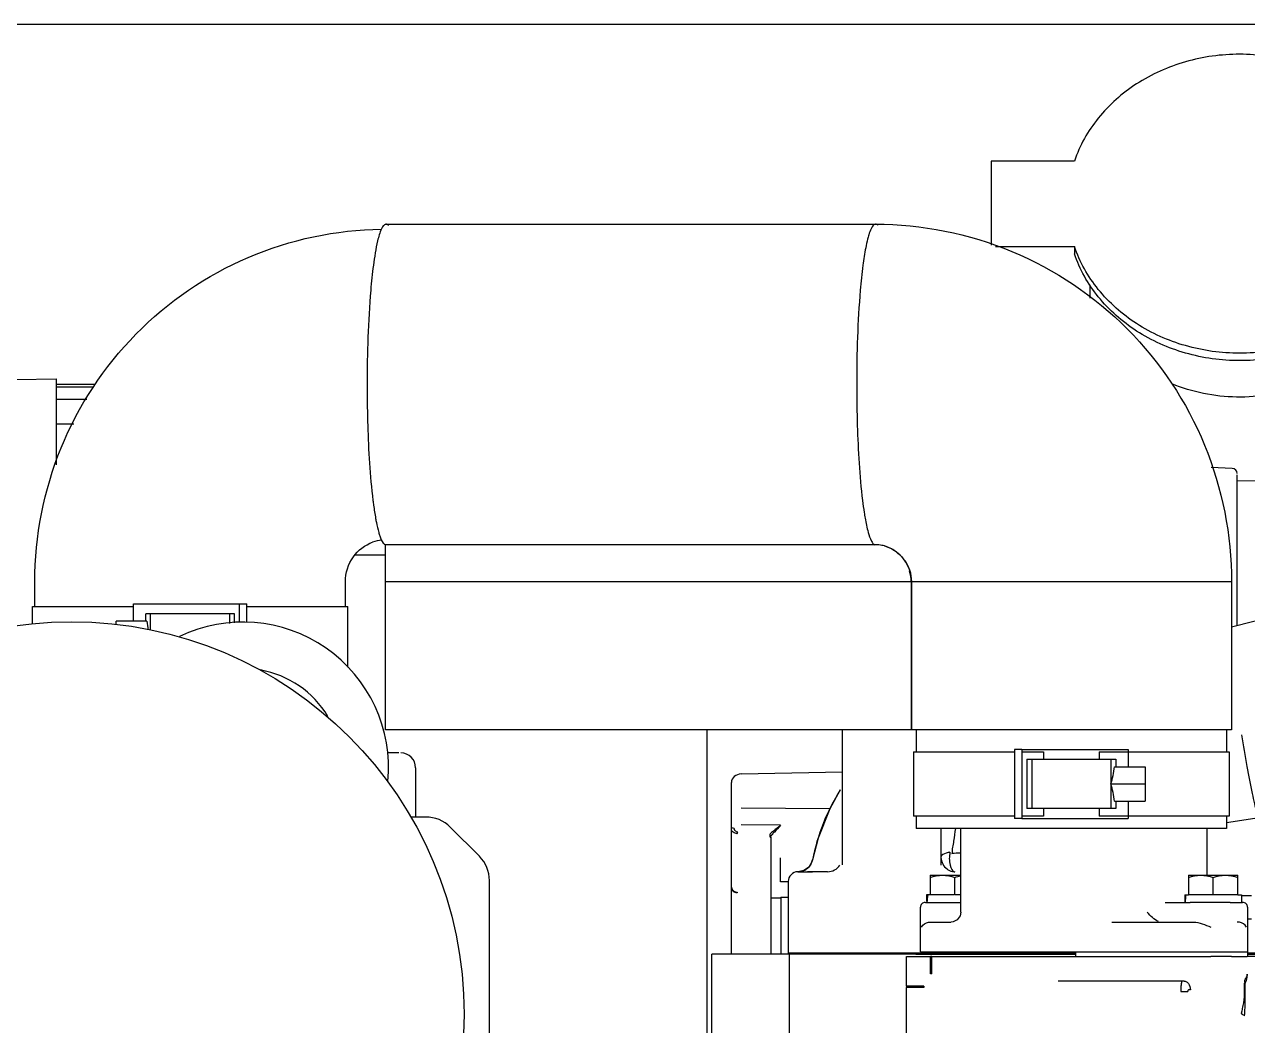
# Model space of a CAD drawing. Header units: millimetres. Extents: x 17886 to 18265, y -8727 to -7321.
# Drawn here: x 18005.697 to 18008.178, y -7647.592 to -7645.563 of the extents above; entities that cross this region are included whole.
import ezdxf

# ---------------------------------------------------------------- set-up
doc = ezdxf.new("R2010")
doc.units = ezdxf.units.MM
for name, color, linetype in [('1430853_DXF_CONTINUOUS_LINE', 7, 'Continuous'), ('3551370_DKREDXF_CONTINUOUS_LINE', 7, 'Continuous'), ('3570567_DXF_CONTINUOUS_LINE', 7, 'Continuous'), ('3570569_DXF_CONTINUOUS_LINE', 7, 'Continuous'), ('3884027_DKREDXF_CONTINUOUS_LINE', 7, 'Continuous')]:
    doc.layers.add(name, color=color, linetype=linetype)

msp = doc.modelspace()

# ---------------------------------------------------------------- linework, layer by layer
at = {"layer": '1430853_DXF_CONTINUOUS_LINE', "color": 7, "linetype": 'Continuous'}
for p, q in [((18007.82627, -7645.83958), (18007.65771, -7645.83958)), ((18007.65771, -7645.83958), (18007.65771, -7646.01019)), ((18007.66623, -7646.01279), (18007.82627, -7646.01279)), ((18007.82627, -7646.01279), (18007.82627, -7646.02779)), ((18007.85771, -7646.09078), (18007.85771, -7646.11755))]:
    msp.add_line(p, q, dxfattribs=at)
for points, knots in [([(18008.49709, -7645.83958), (18008.48628, -7645.80817), (18008.452, -7645.74761), (18008.3725, -7645.67778), (18008.27242, -7645.63322), (18008.16168, -7645.61794), (18008.05095, -7645.63322), (18007.95087, -7645.67778), (18007.87136, -7645.74761), (18007.83709, -7645.80817), (18007.82627, -7645.83958)], [0, 0, 0, 0, 0.1176101, 0.2405507, 0.3687028, 0.5, 0.6312972, 0.7594493, 0.8823899, 1, 1, 1, 1]), ([(18008.49709, -7646.01279), (18008.48628, -7646.0442), (18008.452, -7646.10476), (18008.3725, -7646.17458), (18008.27242, -7646.21915), (18008.16168, -7646.23442), (18008.05095, -7646.21915), (18007.95087, -7646.17458), (18007.87136, -7646.10476), (18007.83709, -7646.0442), (18007.82627, -7646.01279)], [0, 0, 0, 0, 0.1176101, 0.2405507, 0.3687028, 0.5, 0.6312972, 0.7594493, 0.8823899, 1, 1, 1, 1]), ([(18008.49709, -7646.02779), (18008.48628, -7646.0592), (18008.452, -7646.11976), (18008.3725, -7646.18958), (18008.27242, -7646.23415), (18008.16168, -7646.24942), (18008.05095, -7646.23415), (18007.95087, -7646.18958), (18007.87136, -7646.11976), (18007.83709, -7646.0592), (18007.82627, -7646.02779)], [0, 0, 0, 0, 0.1176101, 0.2405507, 0.3687028, 0.5, 0.6312972, 0.7594493, 0.8823899, 1, 1, 1, 1]), ([(18008.46566, -7646.12779), (18008.45852, -7646.14658), (18008.43935, -7646.1831), (18008.38441, -7646.24714), (18008.28863, -7646.30457), (18008.15532, -7646.32647), (18008.06531, -7646.30839), (18008.02406, -7646.29137)], [0, 0, 0, 0, 0.1161308, 0.2355806, 0.4839734, 0.7422579, 1, 1, 1, 1])]:
    msp.add_open_spline(points, degree=3, knots=knots, dxfattribs=at)
at = {"layer": '3551370_DKREDXF_CONTINUOUS_LINE', "color": 6, "linetype": 'Continuous'}
for p, q in [((18005.68051, -7646.2825), (18005.76068, -7646.28111)), ((18005.76068, -7646.28112), (18005.76068, -7646.45589))]:
    msp.add_line(p, q, dxfattribs=at)
at = {"layer": '3570567_DXF_CONTINUOUS_LINE', "color": 7, "linetype": 'Continuous'}
msp.add_line((18005.76068, -7646.29768), (18005.83646, -7646.29768), dxfattribs=at)
at = {"layer": '3570569_DXF_CONTINUOUS_LINE', "color": 7, "linetype": 'Continuous'}
for p, q in [((18008.64168, -7645.56268), (17999.31168, -7645.56268)), ((18005.83983, -7646.29268), (18005.76068, -7646.29268))]:
    msp.add_line(p, q, dxfattribs=at)
at = {"layer": '3884027_DKREDXF_CONTINUOUS_LINE', "color": 6, "linetype": 'Continuous'}
for p, q in [((18006.42981, -7645.96768), (18007.42288, -7645.96768)), ((18005.76068, -7646.32268), (18005.82314, -7646.32268)), ((18005.76068, -7646.37259), (18005.79653, -7646.37259)), ((18008.14659, -7646.46295), (18008.10395, -7646.46103)), ((18008.1563, -7646.78105), (18008.1563, -7646.47555)), ((18008.26637, -7646.48964), (18008.15634, -7646.48772)), ((18006.36806, -7646.63798), (18006.42863, -7646.63798)), ((18006.42863, -7646.99268), (18006.42863, -7646.61752)), ((18005.71758, -7646.74268), (18005.71758, -7646.69268)), ((18006.34758, -7646.74268), (18006.34758, -7646.69268)), ((18007.4951, -7646.69268), (18007.4951, -7646.99268)), ((18007.49633, -7646.99268), (18007.49633, -7646.69268)), ((18008.1451, -7646.69268), (18008.1451, -7646.99268)), ((18008.1451, -7646.78392), (18008.47813, -7646.69854)), ((18005.91758, -7646.73768), (18006.14758, -7646.73768)), ((18005.91758, -7646.77268), (18005.91758, -7646.73768)), ((18006.13272, -7646.77436), (18006.13272, -7646.73768)), ((18006.14758, -7646.77436), (18006.14758, -7646.73768)), ((18005.71258, -7646.7788), (18005.71258, -7646.74268)), ((18005.94258, -7646.77268), (18005.94258, -7646.75768)), ((18005.95216, -7646.79097), (18005.95216, -7646.75768)), ((18006.113, -7646.777), (18006.113, -7646.75768)), ((18006.12258, -7646.77606), (18006.12258, -7646.75768)), ((18006.35258, -7646.86564), (18006.35258, -7646.74268)), ((18005.88258, -7646.77994), (18005.88258, -7646.77268)), ((18007.08068, -7646.99268), (18007.08068, -7647.62505)), ((18007.35568, -7647.26676), (18007.35568, -7646.99268)), ((18007.5051, -7646.99268), (18007.5051, -7647.03768)), ((18008.1351, -7646.99268), (18008.1351, -7647.03768)), ((18007.5001, -7647.03768), (18007.5001, -7647.16768)), ((18007.7051, -7647.03268), (18007.7051, -7647.17268)), ((18007.71997, -7647.03268), (18007.7051, -7647.03268)), ((18008.1401, -7647.03768), (18008.1401, -7647.16768)), ((18006.45584, -7647.03968), (18006.43219, -7647.03968)), ((18007.7301, -7647.05268), (18007.9101, -7647.05268)), ((18007.73969, -7647.05268), (18007.73969, -7647.15268)), ((18007.90052, -7647.05268), (18007.90052, -7647.15268)), ((18006.48983, -7647.06968), (18006.48983, -7647.16968)), ((18007.15051, -7647.08241), (18007.35568, -7647.07805)), ((18007.90781, -7647.06768), (18007.9701, -7647.06768)), ((18007.9701, -7647.06768), (18007.9701, -7647.13768)), ((18007.13068, -7647.31175), (18007.13068, -7647.09959)), ((18007.90052, -7647.10268), (18007.9701, -7647.10268)), ((18007.35122, -7647.11465), (18007.33014, -7647.15295)), ((18007.33015, -7647.15293), (18007.15051, -7647.1518)), ((18007.33014, -7647.15295), (18007.30625, -7647.21273)), ((18007.9101, -7647.15268), (18007.7301, -7647.15268)), ((18007.90781, -7647.13768), (18007.9701, -7647.13768)), ((18006.51084, -7647.16968), (18006.48206, -7647.16968)), ((18007.23034, -7647.1864), (18007.15034, -7647.18559)), ((18007.5051, -7647.16768), (18007.5051, -7647.19268)), ((18007.71997, -7647.17268), (18007.7051, -7647.17268)), ((18008.1351, -7647.16768), (18008.1351, -7647.19268)), ((18008.1351, -7647.18102), (18008.20121, -7647.17077)), ((18006.56033, -7647.19018), (18006.61933, -7647.24917)), ((18007.21068, -7647.21171), (18007.21068, -7647.44768)), ((18008.1351, -7647.19268), (18007.50511, -7647.19268)), ((18007.55568, -7647.19268), (18007.55568, -7647.26695)), ((18007.59568, -7647.3628), (18007.59568, -7647.19268)), ((18008.09568, -7647.28768), (18008.09568, -7647.19268)), ((18007.30625, -7647.21273), (18007.29477, -7647.25674)), ((18007.29365, -7647.26073), (18007.28735, -7647.27112)), ((18007.29477, -7647.25674), (18007.29365, -7647.26073)), ((18007.26556, -7647.28068), (18007.2847, -7647.28068)), ((18007.32568, -7647.28068), (18007.28506, -7647.28068)), ((18006.63983, -7647.96968), (18006.63983, -7647.29867)), ((18007.24568, -7647.30099), (18007.23048, -7647.30089)), ((18007.24568, -7647.30068), (18007.24568, -7647.44568)), ((18007.53382, -7647.28768), (18007.53382, -7647.32768)), ((18007.53382, -7647.28768), (18007.59568, -7647.28768)), ((18007.58382, -7647.32768), (18007.58382, -7647.29214)), ((18008.05755, -7647.28768), (18008.05755, -7647.32768)), ((18008.05755, -7647.28768), (18008.15755, -7647.28768)), ((18008.10755, -7647.32768), (18008.10755, -7647.29214)), ((18008.15755, -7647.32768), (18008.15755, -7647.28768)), ((18007.13068, -7647.32207), (18007.13068, -7647.31356)), ((18007.13068, -7647.32331), (18007.13068, -7647.32207)), ((18007.23068, -7647.33428), (18007.21068, -7647.33428)), ((18007.23068, -7647.33228), (18007.24568, -7647.33228)), ((18007.53382, -7647.32768), (18007.52876, -7647.32768)), ((18007.58341, -7647.32768), (18007.53423, -7647.32768)), ((18007.59568, -7647.32768), (18007.58423, -7647.32768)), ((18008.16505, -7647.32768), (18008.16505, -7647.34268)), ((18008.18568, -7647.32972), (18008.16505, -7647.32972)), ((18007.13068, -7647.44768), (18007.13068, -7647.35469)), ((18007.51382, -7647.44268), (18007.51382, -7647.35268)), ((18007.52409, -7647.34268), (18007.59568, -7647.34268)), ((18008.01016, -7647.34268), (18008.06143, -7647.34268)), ((18008.1422, -7647.34268), (18008.16728, -7647.34268)), ((18008.17755, -7647.35268), (18008.17755, -7647.45268)), ((18007.53462, -7647.38268), (18007.57575, -7647.38268)), ((18007.58021, -7647.38217), (18007.57612, -7647.38267)), ((18007.90203, -7647.38268), (18008.0678, -7647.38268)), ((18008.18568, -7647.37672), (18008.17755, -7647.37672)), ((18007.09068, -7648.2681), (18007.09068, -7647.44768)), ((18007.37898, -7647.44768), (18007.09068, -7647.44768)), ((18007.25752, -7647.44568), (18007.24568, -7647.44568)), ((18007.24777, -7647.44768), (18007.24777, -7647.73268)), ((18007.63181, -7647.44568), (18007.27146, -7647.44568)), ((18007.48568, -7647.51267), (18007.48568, -7647.45268)), ((18007.48568, -7647.45268), (18007.53424, -7647.45268)), ((18007.50472, -7647.44768), (18007.82874, -7647.44768)), ((18007.53711, -7647.45268), (18008.10315, -7647.45268)), ((18007.66568, -7647.44568), (18007.66568, -7647.44268)), ((18007.77068, -7647.44568), (18007.77068, -7647.44268)), ((18008.14503, -7647.45268), (18008.17657, -7647.45268)), ((18008.17755, -7647.44768), (18008.34331, -7647.44768)), ((18010.05568, -7647.45268), (18008.17755, -7647.45268)), ((18007.48568, -7648.06032), (18007.48568, -7647.51564))]:
    msp.add_line(p, q, dxfattribs=at)
at = {"layer": '3884027_DKREDXF_CONTINUOUS_LINE', "color": 7, "linetype": 'Continuous'}
for p, q in [((18007.42405, -7646.61752), (18006.42863, -7646.61752)), ((18008.1451, -7646.69268), (18006.42863, -7646.69268)), ((18005.71258, -7646.74268), (18005.91758, -7646.74268)), ((18006.12258, -7646.75768), (18005.94258, -7646.75768)), ((18006.14758, -7646.74268), (18006.35258, -7646.74268)), ((18005.94488, -7646.77268), (18005.88258, -7646.77268)), ((18008.1451, -7646.99268), (18006.42863, -7646.99268)), ((18007.5001, -7647.03768), (18007.7051, -7647.03768)), ((18007.71997, -7647.03268), (18007.71997, -7647.17268)), ((18007.71997, -7647.03268), (18007.9351, -7647.03268)), ((18007.71997, -7647.03768), (18007.76376, -7647.03768)), ((18007.76376, -7647.03768), (18007.76376, -7647.05268)), ((18007.87645, -7647.03768), (18007.87645, -7647.05268)), ((18007.87645, -7647.03768), (18008.1401, -7647.03768)), ((18007.9351, -7647.03268), (18007.9351, -7647.06768)), ((18007.7301, -7647.05268), (18007.7301, -7647.15268)), ((18007.9101, -7647.05268), (18007.9101, -7647.06768)), ((18007.76376, -7647.15268), (18007.76376, -7647.16768)), ((18007.87645, -7647.15268), (18007.87645, -7647.16768)), ((18007.9101, -7647.13768), (18007.9101, -7647.15268)), ((18007.9351, -7647.13768), (18007.9351, -7647.17268)), ((18007.7051, -7647.16768), (18007.5001, -7647.16768)), ((18007.76376, -7647.16768), (18007.71997, -7647.16768)), ((18007.71997, -7647.17268), (18007.9351, -7647.17268)), ((18008.1401, -7647.16768), (18007.87645, -7647.16768)), ((18007.14316, -7647.20142), (18007.14395, -7647.20056)), ((18007.21029, -7647.21043), (18007.21068, -7647.21171)), ((18007.13068, -7647.31356), (18007.13068, -7647.31175)), ((18007.23068, -7647.33228), (18007.23068, -7647.44768)), ((18007.52876, -7647.32768), (18007.52632, -7647.32768)), ((18008.05005, -7647.32768), (18008.05755, -7647.32768)), ((18008.10714, -7647.32768), (18008.05796, -7647.32768)), ((18008.15714, -7647.32768), (18008.10796, -7647.32768)), ((18008.15755, -7647.32768), (18008.16505, -7647.32768)), ((18008.1422, -7647.34268), (18008.06143, -7647.34268)), ((18007.27146, -7647.44568), (18007.25752, -7647.44568)), ((18007.50472, -7647.44768), (18007.37898, -7647.44768)), ((18007.51382, -7647.44268), (18008.17755, -7647.44268)), ((18007.53424, -7647.48793), (18007.53424, -7647.45268)), ((18007.53711, -7647.45268), (18007.53424, -7647.45268)), ((18007.53711, -7647.48793), (18007.53711, -7647.45268)), ((18007.82874, -7647.44568), (18007.63181, -7647.44568)), ((18007.82874, -7647.44268), (18007.82874, -7647.45268)), ((18008.14503, -7647.45268), (18008.10315, -7647.45268)), ((18008.21956, -7647.44568), (18008.17755, -7647.44568)), ((18007.53711, -7647.48793), (18007.53424, -7647.48793)), ((18007.80812, -7647.50228), (18007.79325, -7647.50232)), ((18007.84568, -7647.50232), (18007.79325, -7647.50232)), ((18008.04888, -7647.50224), (18007.84568, -7647.50224)), ((18008.17156, -7647.52268), (18008.17157, -7647.50938)), ((18008.17157, -7647.50938), (18008.17157, -7647.50716)), ((18008.17294, -7647.50938), (18008.17294, -7647.50716)), ((18008.17596, -7647.49425), (18008.17597, -7647.49425)), ((18007.48568, -7647.51267), (18007.48568, -7647.51564)), ((18007.52094, -7647.51267), (18007.48568, -7647.51267)), ((18007.52094, -7647.51564), (18007.48568, -7647.51564)), ((18007.52094, -7647.51267), (18007.52094, -7647.51564)), ((18008.04217, -7647.52331), (18008.05635, -7647.52331)), ((18008.0616, -7647.52023), (18008.05824, -7647.52031)), ((18008.16539, -7647.56768), (18008.16645, -7647.56284))]:
    msp.add_line(p, q, dxfattribs=at)
for points in [[(18007.14247, -7647.20343), (18007.14265, -7647.20239), (18007.14316, -7647.20142)], [(18007.20774, -7647.20912), (18007.20921, -7647.20948), (18007.21029, -7647.21043)], [(18007.14247, -7647.32208), (18007.14247, -7647.32249), (18007.14246, -7647.3229), (18007.14243, -7647.32331)], [(18008.17157, -7647.50716), (18008.17157, -7647.50678), (18008.17153, -7647.50649), (18008.17145, -7647.50632), (18008.17133, -7647.50632), (18008.17116, -7647.50648)], [(18008.17444, -7647.49571), (18008.17418, -7647.49606), (18008.17391, -7647.4964)], [(18008.05824, -7647.52031), (18008.05793, -7647.52036), (18008.0576, -7647.52049), (18008.05728, -7647.52072), (18008.05698, -7647.52107), (18008.05672, -7647.52152), (18008.05652, -7647.52206), (18008.05639, -7647.52267), (18008.05635, -7647.52331)]]:
    msp.add_lwpolyline(points, dxfattribs=at)
at = {"layer": '3884027_DKREDXF_CONTINUOUS_LINE', "color": 6, "linetype": 'Continuous'}
for points in [[(18007.2939, -7647.25999), (18007.29291, -7647.26261), (18007.2917, -7647.26509), (18007.29028, -7647.26741), (18007.2887, -7647.26956)], [(18007.29477, -7647.25674), (18007.29466, -7647.25726), (18007.2939, -7647.25999)], [(18007.28735, -7647.27112), (18007.27743, -7647.27815), (18007.26556, -7647.28068)], [(18007.26933, -7647.28042), (18007.26768, -7647.28059), (18007.26626, -7647.28066), (18007.26583, -7647.28067)], [(18007.27303, -7647.27969), (18007.27113, -7647.28012), (18007.26933, -7647.28042)], [(18007.27911, -7647.27735), (18007.27705, -7647.27831), (18007.27502, -7647.27909), (18007.27303, -7647.27969)], [(18007.28316, -7647.27484), (18007.28115, -7647.2762), (18007.27911, -7647.27735)], [(18007.2887, -7647.26956), (18007.28697, -7647.27152), (18007.28511, -7647.27328), (18007.28316, -7647.27484)], [(18007.59568, -7647.36272), (18007.59441, -7647.36974), (18007.58865, -7647.37793), (18007.58021, -7647.38217)]]:
    msp.add_lwpolyline(points, dxfattribs=at)
msp.add_circle((18005.79233, -7647.56968), 0.79603, dxfattribs=at)
at = {"layer": '3884027_DKREDXF_CONTINUOUS_LINE', "color": 7, "linetype": 'Continuous'}
for centre, radius, start, end in [((18008.11979, -7646.14497), 0.72854, 171.15792, 172.5826), ((18009.14805, -7646.29271), 2.75645, 179.99928, 180.51297), ((18010.14112, -7646.29271), 2.75645, 179.99928, 180.51297), ((18008.15971, -7646.43458), 0.76888, 186.95134, 188.7899), ((18007.4217, -7646.69074), 0.07321, 88.18392, 89.99871), ((18007.42163, -7646.69204), 0.07452, 79.10747, 88.1651), ((18007.42163, -7646.69212), 0.0746, 74.93737, 79.11521), ((18007.42016, -7646.69276), 0.07617, 0.06103, 17.81622), ((18006.13983, -7647.06968), 0.20134, 31.12563, 79.88897), ((18007.14085, -7647.1926), 0.01025, 205.51672, 218.43423), ((18007.14101, -7647.19248), 0.01045, 218.40236, 228.78406), ((18007.26541, -7647.25068), 0.02997, 341.50753, 348.32599), ((18007.26538, -7647.25099), 0.02969, 270.36191, 276.45817), ((18007.26538, -7647.25103), 0.02965, 270.35918, 276.00962), ((18007.2653, -7647.25027), 0.03041, 276.00965, 286.93035), ((18007.2653, -7647.25026), 0.03042, 276.45354, 286.93026), ((18007.26548, -7647.25083), 0.02983, 286.918, 293.84726), ((18007.26534, -7647.25062), 0.03007, 293.91936, 309.87573), ((18007.2653, -7647.25058), 0.03013, 309.89024, 317.22253), ((18007.8456, -7663.10958), 15.60734, 89.999676, 90.137571), ((18008.13328, -7647.48915), 0.04354, 336.54611, 344.23728), ((18008.16239, -7647.48728), 0.0147, 325.0273, 334.99946), ((18008.12932, -7647.48801), 0.04766, 344.22142, 351.64075), ((18008.12694, -7647.48763), 0.05007, 351.60525, 359.06635), ((18008.22272, -7647.52323), 0.18055, 178.60144, 180.02717), ((18008.20003, -7647.52261), 0.15785, 177.07064, 178.62344), ((18007.4835, -7647.41276), 0.69925, 347.6061, 348.03838), ((18007.86716, -7647.49398), 0.30709, 348.02739, 349.08184), ((18007.98113, -7647.51595), 0.19101, 349.07646, 350.9115), ((18007.77606, -7647.53797), 0.39687, 357.29629, 358.24776), ((18007.76676, -7647.53796), 0.40617, 358.28635, 359.3576)]:
    msp.add_arc(centre, radius, start, end, dxfattribs=at)
at = {"layer": '3884027_DKREDXF_CONTINUOUS_LINE', "color": 6, "linetype": 'Continuous'}
for centre, radius, start, end in [((18008.14614, -7646.4731), 0.01016, 359.99996, 87.4194), ((18006.43003, -7646.68839), 0.08073, 96.24863, 109.72385), ((18007.41702, -7646.69273), 0.07808, 0.04178, 16.10067), ((18006.13983, -7647.06968), 0.29532, 354.59796, 115.79979), ((18006.45983, -7647.06968), 0.03, 0, 90), ((18007.72568, -7647.34568), 0.44, 148.32757, 168.3387), ((18006.51084, -7647.23968), 0.07, 45, 90), ((18006.56983, -7647.29867), 0.07, 0, 45), ((18007.59149, -7647.35896), 0.11586, 87.92709, 96.7864), ((18007.26568, -7647.30068), 0.02, 90.34263, 180), ((18007.32568, -7647.25068), 0.03, 270, 326.9367), ((18007.58534, -7647.25126), 0.02944, 233.78843, 238.83316), ((18007.58557, -7647.25211), 0.0287, 263.40324, 265.98953), ((18007.52382, -7647.35268), 0.01, 89.99948, 180), ((18008.16755, -7647.35268), 0.01, 0, 90.00052), ((18007.59568, -7647.56268), 0.11, 122.38218, 124.14499)]:
    msp.add_arc(centre, radius, start, end, dxfattribs=at)
for centre, major_axis, ratio, start_param, end_param in [((18006.03258, -7646.73768), (0, -0.15588), 0.5773503, 4.9388447, 5.0549313), ((18007.15068, -7647.09931), (-0.01998, -0.00097), 0.8449198, -1.6030088, -0.0409391), ((18007.8201, -7647.03268), (0, -0.15588), 0.5773503, 1.1050943, 1.3443407), ((18007.8201, -7647.17268), (0, -0.15588), 0.5773503, 1.797252, 2.0364984)]:
    msp.add_ellipse(centre, major_axis=major_axis, ratio=ratio, start_param=start_param, end_param=end_param, dxfattribs=at)
at = {"layer": '3884027_DKREDXF_CONTINUOUS_LINE', "color": 7, "linetype": 'Continuous'}
for centre, start_param, end_param in [((18007.58382, -7647.32768), 4.712389, 4.8343365), ((18007.58382, -7647.36317), 4.4204207, 4.545422), ((18008.10755, -7647.32768), 4.712389, 4.8343365), ((18008.10755, -7647.36317), 4.4204207, 4.545422)]:
    msp.add_ellipse(centre, major_axis=(0, -0.12331), ratio=0.4663077, start_param=start_param, end_param=end_param, dxfattribs=at)
for points, knots in [([(18006.42981, -7645.96768), (18006.42756, -7645.96768), (18006.42457, -7645.97037), (18006.42282, -7645.97313), (18006.42225, -7645.9741)], [0, 0, 0, 0, 0.6664622, 1, 1, 1, 1]), ([(18006.43468, -7645.97033), (18006.43397, -7645.96955), (18006.43254, -7645.96826), (18006.43065, -7645.96768), (18006.42981, -7645.96768)], [0, 0, 0, 0, 0.5538464, 1, 1, 1, 1]), ([(18007.42288, -7645.96768), (18007.42063, -7645.96768), (18007.41764, -7645.97037), (18007.41589, -7645.97313), (18007.41532, -7645.9741)], [0, 0, 0, 0, 0.6664622, 1, 1, 1, 1]), ([(18007.42774, -7645.97033), (18007.42704, -7645.96955), (18007.42561, -7645.96826), (18007.42372, -7645.96768), (18007.42288, -7645.96768)], [0, 0, 0, 0, 0.5538464, 1, 1, 1, 1]), ([(18006.41614, -7645.9892), (18006.41493, -7645.99313), (18006.40962, -7646.01342), (18006.40646, -7646.03421), (18006.40428, -7646.05092)], [0, 0, 0, 0, 0.1958998, 1, 1, 1, 1]), ([(18006.42225, -7645.9741), (18006.42169, -7645.97506), (18006.41919, -7645.9799), (18006.41741, -7645.98507), (18006.41614, -7645.9892)], [0, 0, 0, 0, 0.2048881, 1, 1, 1, 1]), ([(18007.40921, -7645.9892), (18007.40831, -7645.99213), (18007.40438, -7646.00654), (18007.40174, -7646.02126), (18007.39991, -7646.03299)], [0, 0, 0, 0, 0.2050254, 1, 1, 1, 1]), ([(18007.41532, -7645.9741), (18007.41476, -7645.97506), (18007.41226, -7645.9799), (18007.41047, -7645.98507), (18007.40921, -7645.9892)], [0, 0, 0, 0, 0.2048881, 1, 1, 1, 1]), ([(18006.40428, -7646.05092), (18006.40208, -7646.06771), (18006.39394, -7646.14805), (18006.39161, -7646.22888), (18006.39161, -7646.29267)], [0, 0, 0, 0, 0.2097488, 1, 1, 1, 1]), ([(18007.39735, -7646.05092), (18007.39515, -7646.06771), (18007.38701, -7646.14805), (18007.38468, -7646.22888), (18007.38468, -7646.29267)], [0, 0, 0, 0, 0.2097488, 1, 1, 1, 1]), ([(18006.39172, -7646.31739), (18006.39189, -7646.33691), (18006.39333, -7646.40709), (18006.39723, -7646.47733), (18006.40342, -7646.52764)], [0, 0, 0, 0, 0.2780677, 1, 1, 1, 1]), ([(18007.38479, -7646.31739), (18007.38496, -7646.33691), (18007.3864, -7646.40709), (18007.3903, -7646.47733), (18007.39648, -7646.52764)], [0, 0, 0, 0, 0.2780677, 1, 1, 1, 1]), ([(18006.40342, -7646.52764), (18006.40383, -7646.53098), (18006.40541, -7646.54332), (18006.40728, -7646.55564), (18006.40888, -7646.56457)], [0, 0, 0, 0, 0.2706116, 1, 1, 1, 1]), ([(18006.40888, -7646.56457), (18006.40935, -7646.5672), (18006.41111, -7646.57654), (18006.4132, -7646.58584), (18006.41505, -7646.59243)], [0, 0, 0, 0, 0.2801874, 1, 1, 1, 1]), ([(18007.39986, -7646.55207), (18007.40047, -7646.55599), (18007.40272, -7646.56953), (18007.40547, -7646.58302), (18007.40811, -7646.59243)], [0, 0, 0, 0, 0.2882495, 1, 1, 1, 1]), ([(18006.41505, -7646.59243), (18006.41573, -7646.59487), (18006.41807, -7646.60238), (18006.4209, -7646.61003), (18006.42425, -7646.61422)], [0, 0, 0, 0, 0.3211449, 1, 1, 1, 1]), ([(18006.42425, -7646.61422), (18006.4249, -7646.61503), (18006.42617, -7646.61639), (18006.42784, -7646.61731), (18006.42863, -7646.61752)], [0, 0, 0, 0, 0.5568133, 1, 1, 1, 1]), ([(18007.40811, -7646.59243), (18007.40983, -7646.59854), (18007.41256, -7646.60729), (18007.41847, -7646.61668), (18007.4217, -7646.61752)], [0, 0, 0, 0, 0.6552395, 1, 1, 1, 1]), ([(18007.23034, -7647.1864), (18007.22554, -7647.19038), (18007.21938, -7647.19538), (18007.21312, -7647.20025), (18007.21177, -7647.20127)], [0, 0, 0, 0, 0.7857402, 1, 1, 1, 1]), ([(18007.23034, -7647.1864), (18007.22625, -7647.19108), (18007.22088, -7647.19688), (18007.21536, -7647.20253), (18007.21419, -7647.20375)], [0, 0, 0, 0, 0.7855601, 1, 1, 1, 1]), ([(18007.13068, -7647.1931), (18007.13068, -7647.19267), (18007.13178, -7647.19102), (18007.13378, -7647.19125), (18007.13507, -7647.19115)], [0, 0, 0, 0, 0.2498837, 1, 1, 1, 1]), ([(18007.13658, -7647.19512), (18007.13644, -7647.19469), (18007.13629, -7647.19372), (18007.1365, -7647.19276), (18007.13667, -7647.19228)], [0, 0, 0, 0, 0.4733528, 1, 1, 1, 1]), ([(18007.13832, -7647.19762), (18007.13793, -7647.19727), (18007.13722, -7647.19652), (18007.13673, -7647.1956), (18007.13658, -7647.19512)], [0, 0, 0, 0, 0.51243, 1, 1, 1, 1]), ([(18007.14395, -7647.20056), (18007.14296, -7647.20025), (18007.14098, -7647.19947), (18007.13914, -7647.19834), (18007.13832, -7647.19762)], [0, 0, 0, 0, 0.4870476, 1, 1, 1, 1]), ([(18007.20823, -7647.20626), (18007.20822, -7647.20667), (18007.20843, -7647.20761), (18007.20903, -7647.20835), (18007.20939, -7647.20871)], [0, 0, 0, 0, 0.4472681, 1, 1, 1, 1]), ([(18007.21177, -7647.20127), (18007.21091, -7647.20202), (18007.20938, -7647.20336), (18007.20824, -7647.20532), (18007.20823, -7647.20626)], [0, 0, 0, 0, 0.5459937, 1, 1, 1, 1]), ([(18007.21068, -7647.21171), (18007.21068, -7647.21075), (18007.21067, -7647.20878), (18007.21159, -7647.2069), (18007.21229, -7647.20618)], [0, 0, 0, 0, 0.4870377, 1, 1, 1, 1]), ([(18007.21229, -7647.20618), (18007.21264, -7647.20583), (18007.21351, -7647.20515), (18007.2145, -7647.20467), (18007.21506, -7647.20445)], [0, 0, 0, 0, 0.4516095, 1, 1, 1, 1]), ([(18007.13783, -7647.32117), (18007.13857, -7647.32146), (18007.1401, -7647.32189), (18007.14169, -7647.32206), (18007.14247, -7647.32208)], [0, 0, 0, 0, 0.5012342, 1, 1, 1, 1]), ([(18007.14243, -7647.32331), (18007.1417, -7647.32329), (18007.14023, -7647.32312), (18007.13881, -7647.32272), (18007.13811, -7647.32246)], [0, 0, 0, 0, 0.4983035, 1, 1, 1, 1]), ([(18008.04459, -7647.50232), (18008.04338, -7647.50249), (18008.04326, -7647.50844), (18008.04254, -7647.51159), (18008.04239, -7647.51455)], [0, 0, 0, 0, 0.2915036, 1, 1, 1, 1]), ([(18008.04888, -7647.50224), (18008.04971, -7647.50225), (18008.05141, -7647.50252), (18008.05297, -7647.50322), (18008.05371, -7647.50367)], [0, 0, 0, 0, 0.4893528, 1, 1, 1, 1]), ([(18008.05371, -7647.50367), (18008.05444, -7647.5041), (18008.05583, -7647.50516), (18008.05699, -7647.50646), (18008.05753, -7647.50718)], [0, 0, 0, 0, 0.4845787, 1, 1, 1, 1]), ([(18008.17215, -7647.49945), (18008.1719, -7647.5), (18008.17149, -7647.50113), (18008.17135, -7647.50233), (18008.17137, -7647.50293)], [0, 0, 0, 0, 0.5028524, 1, 1, 1, 1]), ([(18008.17137, -7647.50293), (18008.17139, -7647.50341), (18008.17157, -7647.50443), (18008.172, -7647.50537), (18008.17228, -7647.50583)], [0, 0, 0, 0, 0.4749068, 1, 1, 1, 1]), ([(18008.17391, -7647.4964), (18008.17359, -7647.49688), (18008.17295, -7647.49787), (18008.17239, -7647.49891), (18008.17215, -7647.49945)], [0, 0, 0, 0, 0.4966602, 1, 1, 1, 1]), ([(18008.17701, -7647.48845), (18008.17695, -7647.48931), (18008.17668, -7647.49104), (18008.17609, -7647.49269), (18008.17572, -7647.49349)], [0, 0, 0, 0, 0.4917144, 1, 1, 1, 1]), ([(18008.17583, -7647.4932), (18008.17585, -7647.49341), (18008.17587, -7647.49374), (18008.1759, -7647.49407), (18008.17593, -7647.49419)], [0, 0, 0, 0, 0.6440584, 1, 1, 1, 1]), ([(18008.17593, -7647.49419), (18008.17593, -7647.4942), (18008.17594, -7647.49423), (18008.17595, -7647.49425), (18008.17596, -7647.49425)], [0, 0, 0, 0, 0.6917647, 1, 1, 1, 1])]:
    msp.add_open_spline(points, degree=3, knots=knots, dxfattribs=at)
at = {"layer": '3884027_DKREDXF_CONTINUOUS_LINE', "color": 6, "linetype": 'Continuous'}
for points, knots in [([(18007.42288, -7645.96768), (18007.5169, -7645.96768), (18007.70706, -7646.00551), (18007.94713, -7646.16709), (18008.10762, -7646.40806), (18008.1451, -7646.59847), (18008.1451, -7646.69268)], [0, 0, 0, 0, 0.2497506, 0.4996467, 0.7497497, 1, 1, 1, 1]), ([(18005.71758, -7646.69268), (18005.71758, -7646.60053), (18005.75393, -7646.41431), (18005.90969, -7646.17794), (18006.14312, -7646.01804), (18006.3286, -7645.97894), (18006.42055, -7645.97774)], [0, 0, 0, 0, 0.2502526, 0.5003554, 0.750248, 1, 1, 1, 1]), ([(18006.34758, -7646.69268), (18006.34758, -7646.67501), (18006.35837, -7646.64003), (18006.38736, -7646.61794), (18006.40279, -7646.6124)], [0, 0, 0, 0, 0.5186978, 1, 1, 1, 1]), ([(18008.16557, -7647.00278), (18008.16891, -7647.02436), (18008.17549, -7647.06411), (18008.18432, -7647.11118), (18008.19101, -7647.14095), (18008.19495, -7647.15716), (18008.19788, -7647.16487), (18008.19997, -7647.17097), (18008.20121, -7647.17077)], [0, 0, 0, 0, 0.3802128, 0.7034303, 0.8276598, 0.920297, 0.9779968, 1, 1, 1, 1]), ([(18007.5778, -7647.24391), (18007.57965, -7647.24283), (18007.57847, -7647.2371), (18007.58046, -7647.22925), (18007.58258, -7647.2139), (18007.58457, -7647.20126), (18007.58557, -7647.19268)], [0, 0, 0, 0, 0.1239391, 0.2506381, 0.4999733, 1, 1, 1, 1]), ([(18007.23048, -7647.30089), (18007.23044, -7647.29813), (18007.23031, -7647.28196), (18007.23031, -7647.26578), (18007.23034, -7647.25235)], [0, 0, 0, 0, 0.1700391, 1, 1, 1, 1]), ([(18007.57395, -7647.24122), (18007.57143, -7647.24158), (18007.56519, -7647.24288), (18007.55568, -7647.24634), (18007.55568, -7647.25083)], [0, 0, 0, 0, 0.3615059, 1, 1, 1, 1]), ([(18007.57395, -7647.24122), (18007.57231, -7647.24983), (18007.57165, -7647.26284), (18007.57824, -7647.27994), (18007.58356, -7647.28074)], [0, 0, 0, 0, 0.619681, 1, 1, 1, 1]), ([(18007.516, -7647.39268), (18007.51682, -7647.39143), (18007.52146, -7647.38594), (18007.52893, -7647.38268), (18007.53462, -7647.38268)], [0, 0, 0, 0, 0.2074874, 1, 1, 1, 1]), ([(18008.17537, -7647.39268), (18008.17455, -7647.39143), (18008.16991, -7647.38594), (18008.16244, -7647.38268), (18008.15675, -7647.38268)], [0, 0, 0, 0, 0.2074874, 1, 1, 1, 1])]:
    msp.add_open_spline(points, degree=3, knots=knots, dxfattribs=at)
at = {"layer": '3884027_DKREDXF_CONTINUOUS_LINE', "color": 7, "linetype": 'Continuous'}
for points in [[(18007.49268, -7646.66945), (18007.48537, -7646.64678), (18007.46402, -7646.62628), (18007.44101, -7646.62008)], [(18007.14247, -7647.20343), (18007.13951, -7647.20338), (18007.13636, -7647.2023), (18007.13413, -7647.20034)], [(18007.29477, -7647.25674), (18007.29343, -7647.26319), (18007.28967, -7647.26947), (18007.28462, -7647.2737)], [(18007.29384, -7647.26018), (18007.29251, -7647.26417), (18007.29027, -7647.26795), (18007.28741, -7647.27104)], [(18007.28462, -7647.2737), (18007.28158, -7647.27624), (18007.27795, -7647.27821), (18007.27416, -7647.27936)], [(18007.13068, -7647.31175), (18007.13068, -7647.31569), (18007.13415, -7647.31977), (18007.13783, -7647.32117)], [(18007.13811, -7647.32246), (18007.13449, -7647.32113), (18007.13102, -7647.31741), (18007.13068, -7647.31356)], [(18008.05753, -7647.50718), (18008.06027, -7647.51082), (18008.06156, -7647.51567), (18008.0616, -7647.52023)], [(18008.17293, -7647.52268), (18008.17293, -7647.51824), (18008.17294, -7647.51381), (18008.17294, -7647.50938)], [(18008.16975, -7647.54612), (18008.17098, -7647.53838), (18008.17156, -7647.53051), (18008.17156, -7647.52268)], [(18008.1729, -7647.54252), (18008.17297, -7647.5359), (18008.17293, -7647.52929), (18008.17293, -7647.52268)], [(18008.17154, -7647.57265), (18008.17187, -7647.56733), (18008.17223, -7647.56202), (18008.17248, -7647.55669)], [(18008.17154, -7647.57265), (18008.16923, -7647.57138), (18008.16697, -7647.56979), (18008.16539, -7647.56768)]]:
    msp.add_open_spline(points, degree=3, dxfattribs=at)
at = {"layer": '3884027_DKREDXF_CONTINUOUS_LINE', "color": 6, "linetype": 'Continuous'}
for points in [[(18007.44102, -7646.62009), (18007.45063, -7646.62267), (18007.45986, -7646.62745), (18007.46755, -7646.63376)], [(18007.46755, -7646.63376), (18007.47906, -7646.64319), (18007.48791, -7646.65679), (18007.49204, -7646.67108)], [(18007.5557, -7647.2519), (18007.55602, -7647.26061), (18007.56091, -7647.26986), (18007.56795, -7647.27502)], [(18007.2847, -7647.28068), (18007.28825, -7647.28068), (18007.2918, -7647.28068), (18007.29535, -7647.28068)], [(18007.5701, -7647.27645), (18007.57377, -7647.27867), (18007.57801, -7647.28013), (18007.58227, -7647.28062)], [(18007.53382, -7647.29214), (18007.54185, -7647.28946), (18007.55036, -7647.28768), (18007.55882, -7647.28768)], [(18007.55882, -7647.28768), (18007.56729, -7647.28768), (18007.57579, -7647.28946), (18007.58382, -7647.29214)], [(18007.58382, -7647.29214), (18007.5877, -7647.29085), (18007.59166, -7647.28975), (18007.59568, -7647.28898)], [(18008.05755, -7647.29214), (18008.06558, -7647.28946), (18008.07408, -7647.28768), (18008.08255, -7647.28768)], [(18008.08255, -7647.28768), (18008.09101, -7647.28768), (18008.09951, -7647.28946), (18008.10755, -7647.29214)], [(18008.10755, -7647.29214), (18008.11558, -7647.28946), (18008.12408, -7647.28768), (18008.13255, -7647.28768)], [(18008.13255, -7647.28768), (18008.14101, -7647.28768), (18008.14951, -7647.28946), (18008.15755, -7647.29214)], [(18007.13068, -7647.35469), (18007.13053, -7647.34423), (18007.13067, -7647.33377), (18007.13068, -7647.32331)], [(18007.98471, -7647.37362), (18007.98086, -7647.37029), (18007.9773, -7647.3666), (18007.97407, -7647.36268)], [(18007.99709, -7647.38176), (18007.9925, -7647.37995), (18007.98844, -7647.37685), (18007.98471, -7647.37362)], [(18008.0678, -7647.38268), (18008.08004, -7647.38268), (18008.0917, -7647.38834), (18008.10315, -7647.39268)]]:
    msp.add_open_spline(points, degree=3, dxfattribs=at)

doc.saveas('drawing.dxf')
